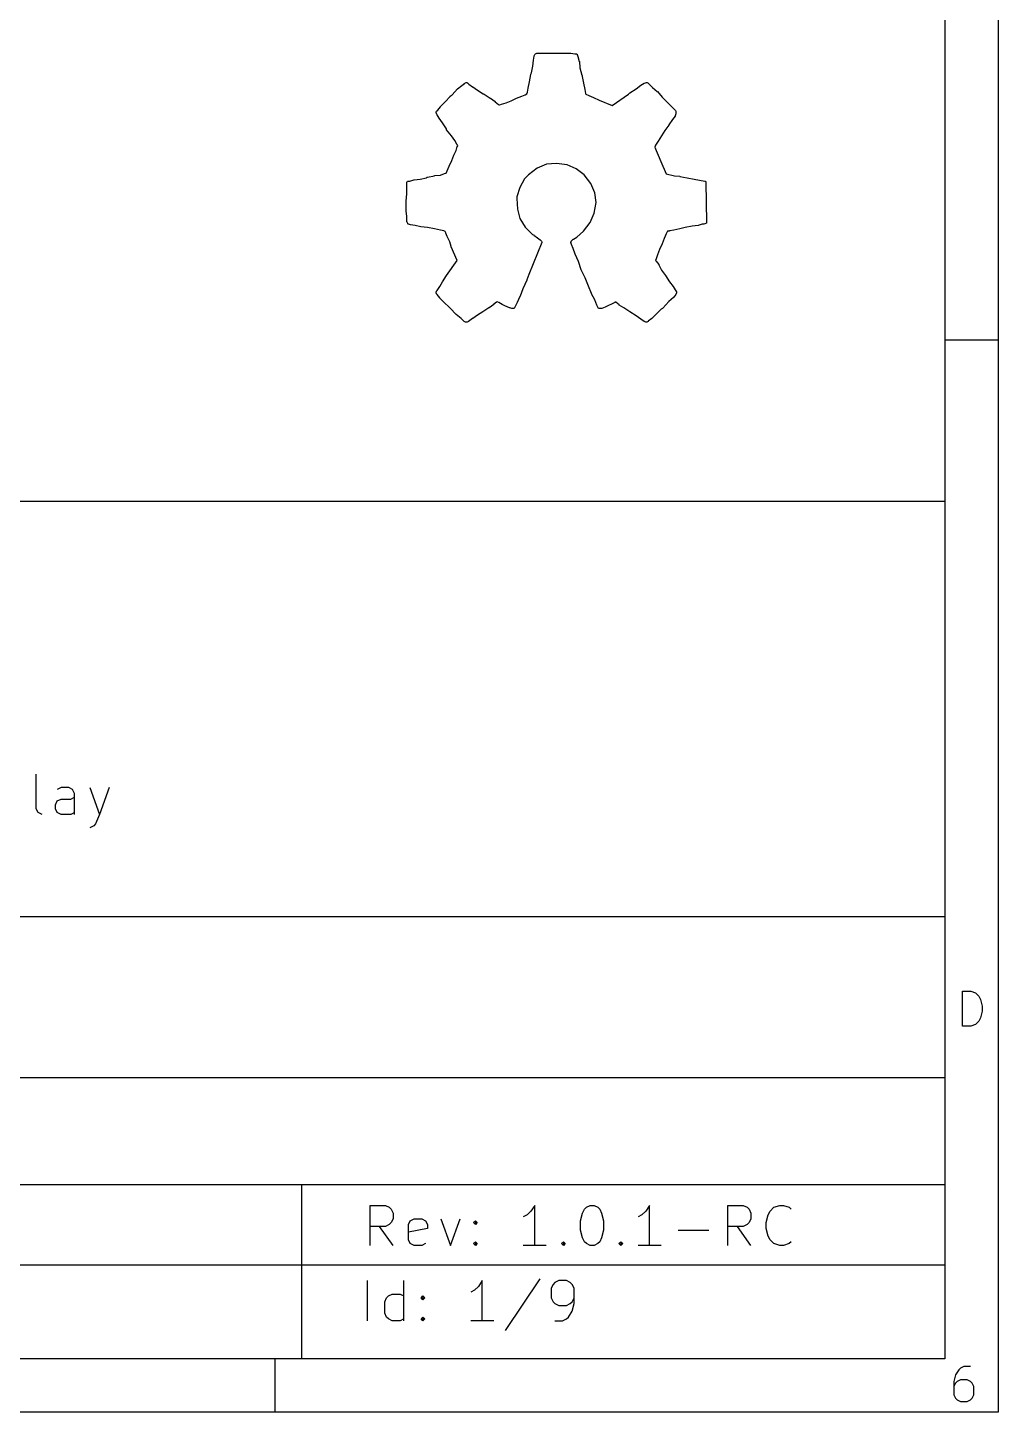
# Model space of a CAD drawing. Extents: x 0.4 to 11.3, y -7.9 to -0.4.
# Drawn here: x 9.873 to 11.299, y -7.874 to -5.84 of the extents above; entities that cross this region are included whole.
import ezdxf

# ---------------------------------------------------------------- set-up
doc = ezdxf.new("R2010")
doc.units = 0
doc.header["$MEASUREMENT"] = 0
doc.layers.add('RED2', color=1, linetype='CONTINUOUS')

msp = doc.modelspace()

# ---------------------------------------------------------------- linework, layer by layer
at = {"layer": 'RED2', "linetype": 'CONTINUOUS'}
for p, q in [((11.2993, -0.3937), (11.2993, -7.8743)), ((11.2206, -0.4724), (11.2206, -7.7956)), ((10.6175, -5.8813), (10.6185, -5.8793)), ((10.6185, -5.8793), (10.6187, -5.879)), ((10.6187, -5.8789), (10.6188, -5.8788)), ((10.6187, -5.879), (10.6187, -5.8789)), ((10.6188, -5.8788), (10.6189, -5.8787)), ((10.6189, -5.8787), (10.619, -5.8787)), ((10.619, -5.8787), (10.6193, -5.8785)), ((10.6193, -5.8785), (10.6213, -5.8775)), ((10.6213, -5.8775), (10.6213, -5.8775)), ((10.6213, -5.8775), (10.6214, -5.8775)), ((10.6214, -5.8775), (10.6216, -5.8774)), ((10.6216, -5.8774), (10.6219, -5.8773)), ((10.6219, -5.8773), (10.6219, -5.8774)), ((10.6219, -5.8774), (10.622, -5.8773)), ((10.622, -5.8773), (10.627, -5.8773)), ((10.627, -5.8773), (10.634, -5.8773)), ((10.634, -5.8773), (10.644, -5.8773)), ((10.644, -5.8773), (10.653, -5.8773)), ((10.653, -5.8773), (10.663, -5.8773)), ((10.663, -5.8773), (10.671, -5.8773)), ((10.671, -5.8773), (10.6711, -5.8774)), ((10.6711, -5.8774), (10.6713, -5.8774)), ((10.6713, -5.8774), (10.6771, -5.8783)), ((10.6771, -5.8783), (10.679, -5.8783)), ((10.679, -5.8783), (10.6791, -5.8784)), ((10.6791, -5.8784), (10.6791, -5.8783)), ((10.6791, -5.8783), (10.6792, -5.8784)), ((10.6792, -5.8784), (10.6796, -5.8785)), ((10.6796, -5.8785), (10.6799, -5.8787)), ((10.6799, -5.8787), (10.6803, -5.8789)), ((10.6803, -5.8789), (10.6805, -5.8793)), ((10.6805, -5.8793), (10.6805, -5.8794)), ((10.6134, -5.9065), (10.6154, -5.8967)), ((10.6154, -5.8967), (10.6163, -5.8878)), ((10.6163, -5.8878), (10.6164, -5.8878)), ((10.6164, -5.8877), (10.6174, -5.8817)), ((10.6164, -5.8878), (10.6164, -5.8877)), ((10.6174, -5.8815), (10.6175, -5.8813)), ((10.6174, -5.8817), (10.6174, -5.8815)), ((10.6805, -5.8794), (10.6805, -5.8794)), ((10.6805, -5.8794), (10.6806, -5.8795)), ((10.6806, -5.8795), (10.6816, -5.8825)), ((10.6816, -5.8825), (10.6816, -5.8825)), ((10.6816, -5.8825), (10.6816, -5.8825)), ((10.6816, -5.8825), (10.6836, -5.8895)), ((10.6836, -5.8895), (10.6836, -5.8897)), ((10.6836, -5.8897), (10.6837, -5.8898)), ((10.6837, -5.8898), (10.6846, -5.8987)), ((10.6846, -5.8987), (10.6876, -5.9096)), ((10.6084, -5.9286), (10.6104, -5.9196)), ((10.6104, -5.9196), (10.6124, -5.9087)), ((10.6124, -5.9087), (10.6125, -5.9085)), ((10.6125, -5.9083), (10.6134, -5.9065)), ((10.6125, -5.9085), (10.6125, -5.9083)), ((10.6876, -5.9096), (10.6876, -5.9098)), ((10.6876, -5.9098), (10.6877, -5.91)), ((10.6877, -5.91), (10.6877, -5.9118)), ((10.6877, -5.9118), (10.6896, -5.9216)), ((10.4941, -5.9406), (10.4969, -5.9387)), ((10.4969, -5.9387), (10.5048, -5.9299)), ((10.5048, -5.9299), (10.5049, -5.9298)), ((10.5049, -5.9297), (10.5109, -5.9247)), ((10.5049, -5.9298), (10.5049, -5.9297)), ((10.5109, -5.9247), (10.511, -5.9247)), ((10.511, -5.9247), (10.515, -5.9217)), ((10.511, -5.9247), (10.511, -5.9247)), ((10.515, -5.9217), (10.5151, -5.9216)), ((10.5151, -5.9216), (10.5153, -5.9215)), ((10.5153, -5.9215), (10.5173, -5.9205)), ((10.5173, -5.9205), (10.5173, -5.9205)), ((10.5173, -5.9205), (10.5174, -5.9205)), ((10.5174, -5.9205), (10.5176, -5.9204)), ((10.5176, -5.9204), (10.5179, -5.9203)), ((10.5179, -5.9203), (10.5179, -5.9204)), ((10.5179, -5.9204), (10.518, -5.9203)), ((10.518, -5.9203), (10.5186, -5.9205)), ((10.5186, -5.9205), (10.519, -5.9207)), ((10.519, -5.9207), (10.5191, -5.9207)), ((10.5191, -5.9207), (10.5191, -5.9208)), ((10.5191, -5.9208), (10.5192, -5.9208)), ((10.5192, -5.9208), (10.5211, -5.9227)), ((10.5211, -5.9227), (10.5269, -5.9266)), ((10.5269, -5.9266), (10.5269, -5.9266)), ((10.5269, -5.9266), (10.527, -5.9266)), ((10.527, -5.9266), (10.5339, -5.9316)), ((10.5339, -5.9316), (10.5339, -5.9316)), ((10.5339, -5.9316), (10.5425, -5.9373)), ((10.5425, -5.9373), (10.543, -5.9373)), ((10.543, -5.9373), (10.5432, -5.9374)), ((10.5432, -5.9374), (10.5433, -5.9374)), ((10.5433, -5.9374), (10.5435, -5.9374)), ((10.5435, -5.9374), (10.5436, -5.9375)), ((10.5436, -5.9375), (10.5437, -5.9375)), ((10.5437, -5.9375), (10.5439, -5.9376)), ((10.5439, -5.9376), (10.5529, -5.9436)), ((10.5994, -5.9404), (10.6042, -5.9385)), ((10.6042, -5.9385), (10.6066, -5.9369)), ((10.6066, -5.9369), (10.6074, -5.9346)), ((10.6074, -5.9346), (10.6084, -5.9287)), ((10.6084, -5.9287), (10.6084, -5.9286)), ((10.6084, -5.9287), (10.6084, -5.9287)), ((10.6896, -5.9216), (10.6916, -5.9306)), ((10.6916, -5.9306), (10.6916, -5.9307)), ((10.6916, -5.9307), (10.6916, -5.9307)), ((10.6916, -5.9307), (10.6926, -5.9365)), ((10.6926, -5.9365), (10.6932, -5.9377)), ((10.6932, -5.9377), (10.6976, -5.9395)), ((10.6976, -5.9395), (10.6976, -5.9395)), ((10.6976, -5.9395), (10.6977, -5.9395)), ((10.6977, -5.9395), (10.7047, -5.9425)), ((10.7318, -5.9541), (10.7559, -5.9377)), ((10.7559, -5.9377), (10.7578, -5.9358)), ((10.7578, -5.9358), (10.758, -5.9357)), ((10.758, -5.9357), (10.7581, -5.9356)), ((10.7581, -5.9356), (10.7671, -5.9296)), ((10.7671, -5.9296), (10.774, -5.9246)), ((10.7671, -5.9296), (10.7671, -5.9296)), ((10.774, -5.9246), (10.7741, -5.9246)), ((10.7741, -5.9246), (10.7791, -5.9216)), ((10.7741, -5.9246), (10.7741, -5.9246)), ((10.7791, -5.9216), (10.7793, -5.9215)), ((10.7793, -5.9215), (10.7795, -5.9214)), ((10.7795, -5.9214), (10.7825, -5.9204)), ((10.7825, -5.9204), (10.7827, -5.9204)), ((10.7827, -5.9204), (10.783, -5.9203)), ((10.783, -5.9203), (10.7831, -5.9203)), ((10.7831, -5.9203), (10.7831, -5.9203)), ((10.7831, -5.9203), (10.7832, -5.9204)), ((10.7832, -5.9204), (10.7836, -5.9205)), ((10.7836, -5.9205), (10.7842, -5.9208)), ((10.7842, -5.9208), (10.7862, -5.9228)), ((10.7862, -5.9228), (10.7911, -5.9278)), ((10.7911, -5.9278), (10.7981, -5.9337)), ((10.7981, -5.9337), (10.7982, -5.9338)), ((10.7982, -5.9338), (10.7983, -5.9339)), ((10.7983, -5.9339), (10.8052, -5.9419)), ((10.4758, -5.9609), (10.4797, -5.956)), ((10.4797, -5.956), (10.4798, -5.9559)), ((10.4798, -5.9558), (10.4868, -5.9489)), ((10.4798, -5.9559), (10.4798, -5.9558)), ((10.4868, -5.9489), (10.4937, -5.9409)), ((10.4937, -5.9409), (10.4939, -5.9408)), ((10.4939, -5.9408), (10.4941, -5.9406)), ((10.5529, -5.9436), (10.5529, -5.9436)), ((10.5529, -5.9436), (10.553, -5.9436)), ((10.553, -5.9436), (10.56, -5.9486)), ((10.56, -5.9486), (10.56, -5.9487)), ((10.56, -5.9487), (10.56, -5.9487)), ((10.56, -5.9487), (10.5649, -5.9526)), ((10.5649, -5.9526), (10.5664, -5.9533)), ((10.5664, -5.9533), (10.5667, -5.9533)), ((10.5667, -5.9533), (10.5695, -5.9524)), ((10.5695, -5.9524), (10.5764, -5.9504)), ((10.5695, -5.9524), (10.5695, -5.9524)), ((10.5695, -5.9524), (10.5695, -5.9524)), ((10.5764, -5.9504), (10.5833, -5.9475)), ((10.5833, -5.9475), (10.5913, -5.9435)), ((10.5913, -5.9435), (10.5914, -5.9434)), ((10.5913, -5.9435), (10.5913, -5.9435)), ((10.5914, -5.9434), (10.5994, -5.9404)), ((10.7047, -5.9425), (10.7047, -5.9425)), ((10.7047, -5.9425), (10.7047, -5.9425)), ((10.7047, -5.9425), (10.7127, -5.9465)), ((10.7127, -5.9465), (10.7318, -5.9541)), ((10.8052, -5.9419), (10.8112, -5.9478)), ((10.8112, -5.9478), (10.8182, -5.9548)), ((10.8182, -5.9548), (10.8222, -5.9588)), ((10.8222, -5.9588), (10.8252, -5.9618)), ((10.4733, -5.9639), (10.4735, -5.9636)), ((10.4734, -5.9645), (10.4733, -5.9639)), ((10.4744, -5.9675), (10.4734, -5.9645)), ((10.4735, -5.9634), (10.4738, -5.9628)), ((10.4735, -5.9636), (10.4735, -5.9634)), ((10.4738, -5.9628), (10.4758, -5.9609)), ((10.4745, -5.9677), (10.4744, -5.9675)), ((10.4746, -5.9679), (10.4745, -5.9677)), ((10.4776, -5.9729), (10.4746, -5.9679)), ((10.4776, -5.973), (10.4776, -5.9729)), ((10.4776, -5.9729), (10.4776, -5.9729)), ((10.4826, -5.9799), (10.4776, -5.973)), ((10.4883, -5.9885), (10.4826, -5.9799)), ((10.4826, -5.9799), (10.4826, -5.9799)), ((10.8204, -5.9749), (10.8154, -5.9829)), ((10.8243, -5.97), (10.8204, -5.9749)), ((10.8244, -5.9698), (10.8243, -5.97)), ((10.8246, -5.9695), (10.8244, -5.9698)), ((10.8256, -5.9665), (10.8246, -5.9695)), ((10.8252, -5.9618), (10.8255, -5.9624)), ((10.8255, -5.9624), (10.8257, -5.963)), ((10.8257, -5.966), (10.8256, -5.9663)), ((10.8256, -5.9663), (10.8256, -5.9665)), ((10.8257, -5.963), (10.8257, -5.965)), ((10.8257, -5.965), (10.8257, -5.966)), ((10.4883, -5.989), (10.4883, -5.9885)), ((10.4884, -5.9894), (10.4883, -5.989)), ((10.4884, -5.9895), (10.4884, -5.9894)), ((10.4884, -5.9894), (10.4884, -5.9894)), ((10.4885, -5.9896), (10.4884, -5.9895)), ((10.4885, -5.9897), (10.4885, -5.9896)), ((10.4887, -5.99), (10.4885, -5.9897)), ((10.4957, -5.999), (10.4887, -5.99)), ((10.5006, -6.0059), (10.4957, -5.999)), ((10.8044, -5.9989), (10.7994, -6.0069)), ((10.8094, -5.9909), (10.8044, -5.9989)), ((10.8153, -5.983), (10.8094, -5.9909)), ((10.8154, -5.9829), (10.8153, -5.983)), ((10.8154, -5.9829), (10.8154, -5.9829)), ((10.4995, -6.0273), (10.5025, -6.0204)), ((10.5036, -6.0109), (10.5006, -6.0059)), ((10.5025, -6.0204), (10.5044, -6.0145)), ((10.5051, -6.0131), (10.5036, -6.0109)), ((10.5036, -6.0109), (10.5036, -6.0109)), ((10.5036, -6.0109), (10.5036, -6.0109)), ((10.5044, -6.0145), (10.5045, -6.0144)), ((10.5045, -6.0143), (10.5051, -6.0131)), ((10.5045, -6.0144), (10.5045, -6.0143)), ((10.7955, -6.0127), (10.7947, -6.0153)), ((10.7947, -6.0153), (10.7947, -6.0157)), ((10.7947, -6.0157), (10.7965, -6.0203)), ((10.7994, -6.0069), (10.7955, -6.0127)), ((10.7965, -6.0203), (10.7995, -6.0273)), ((10.7994, -6.0069), (10.7994, -6.0069)), ((10.7994, -6.0069), (10.7994, -6.0069)), ((10.4925, -6.0433), (10.4965, -6.0353)), ((10.4965, -6.0353), (10.4994, -6.0274)), ((10.4994, -6.0274), (10.4995, -6.0274)), ((10.4995, -6.0274), (10.4995, -6.0273)), ((10.6354, -6.0406), (10.6218, -6.0464)), ((10.6499, -6.0397), (10.6354, -6.0406)), ((10.6656, -6.0416), (10.6499, -6.0397)), ((10.6792, -6.0475), (10.6656, -6.0416)), ((10.7995, -6.0273), (10.7995, -6.0273)), ((10.7995, -6.0273), (10.8035, -6.0363)), ((10.8035, -6.0363), (10.8035, -6.0363)), ((10.8035, -6.0363), (10.8035, -6.0364)), ((10.8035, -6.0364), (10.8112, -6.0546)), ((10.4408, -6.0633), (10.4497, -6.0624)), ((10.4497, -6.0624), (10.4592, -6.0605)), ((10.4592, -6.0605), (10.4598, -6.0598)), ((10.4598, -6.0598), (10.46, -6.0597)), ((10.46, -6.0597), (10.4601, -6.0596)), ((10.4601, -6.0596), (10.4602, -6.0595)), ((10.4602, -6.0595), (10.4604, -6.0595)), ((10.4604, -6.0595), (10.4607, -6.0594)), ((10.4604, -6.0595), (10.4604, -6.0595)), ((10.4607, -6.0594), (10.4707, -6.0574)), ((10.4707, -6.0574), (10.4708, -6.0574)), ((10.4708, -6.0573), (10.4796, -6.0564)), ((10.4708, -6.0574), (10.4708, -6.0573)), ((10.4796, -6.0564), (10.4855, -6.0544)), ((10.4855, -6.0544), (10.4878, -6.0536)), ((10.4878, -6.0536), (10.4895, -6.0503)), ((10.4895, -6.0503), (10.4925, -6.0433)), ((10.4925, -6.0433), (10.4925, -6.0433)), ((10.4925, -6.0433), (10.4925, -6.0433)), ((10.6033, -6.062), (10.5965, -6.0747)), ((10.6091, -6.0563), (10.6033, -6.062)), ((10.6218, -6.0464), (10.6091, -6.0563)), ((10.6908, -6.0562), (10.6792, -6.0475)), ((10.7005, -6.0688), (10.6908, -6.0562)), ((10.8112, -6.0546), (10.8233, -6.0574)), ((10.8233, -6.0574), (10.8312, -6.0583)), ((10.8312, -6.0583), (10.8313, -6.0584)), ((10.8313, -6.0584), (10.8313, -6.0584)), ((10.8313, -6.0584), (10.8423, -6.0604)), ((10.8423, -6.0604), (10.8423, -6.0604)), ((10.8423, -6.0604), (10.8423, -6.0604)), ((10.8423, -6.0604), (10.8523, -6.0624)), ((10.8523, -6.0624), (10.8683, -6.0654)), ((10.4303, -6.067), (10.4305, -6.0664)), ((10.4303, -6.07), (10.4303, -6.067)), ((10.4303, -6.075), (10.4303, -6.07)), ((10.4303, -6.0839), (10.4303, -6.075)), ((10.4305, -6.0664), (10.4314, -6.0655)), ((10.4314, -6.0655), (10.432, -6.0653)), ((10.432, -6.0653), (10.4347, -6.0653)), ((10.4347, -6.0653), (10.4405, -6.0634)), ((10.4405, -6.0634), (10.4406, -6.0634)), ((10.4406, -6.0634), (10.4408, -6.0633)), ((10.5965, -6.0747), (10.5917, -6.0883)), ((10.7064, -6.0825), (10.7005, -6.0688)), ((10.7083, -6.0969), (10.7064, -6.0825)), ((10.8683, -6.0654), (10.8685, -6.0654)), ((10.8685, -6.0654), (10.8686, -6.0654)), ((10.8686, -6.0654), (10.8687, -6.0655)), ((10.8687, -6.0655), (10.8689, -6.0656)), ((10.8689, -6.0656), (10.8692, -6.066)), ((10.8692, -6.066), (10.8695, -6.0663)), ((10.8695, -6.0663), (10.8696, -6.0666)), ((10.8696, -6.0666), (10.8696, -6.0667)), ((10.8696, -6.0667), (10.8696, -6.0667)), ((10.8696, -6.0667), (10.8697, -6.067)), ((10.8697, -6.067), (10.8707, -6.126)), ((10.4293, -6.0949), (10.4303, -6.0839)), ((10.4293, -6.095), (10.4293, -6.0949)), ((10.4293, -6.0949), (10.4293, -6.0949)), ((10.4293, -6.097), (10.4293, -6.095)), ((10.4293, -6.109), (10.4293, -6.097)), ((10.5917, -6.0883), (10.5917, -6.091)), ((10.5917, -6.091), (10.5926, -6.1067)), ((10.7054, -6.1125), (10.7083, -6.0969)), ((10.4294, -6.1091), (10.4293, -6.109)), ((10.4293, -6.1092), (10.4294, -6.1091)), ((10.4303, -6.1171), (10.4293, -6.1092)), ((10.4303, -6.122), (10.4303, -6.1171)), ((10.4303, -6.125), (10.4303, -6.122)), ((10.5926, -6.1067), (10.5965, -6.1203)), ((10.5965, -6.1203), (10.6043, -6.133)), ((10.6995, -6.1262), (10.7054, -6.1125)), ((10.4304, -6.1251), (10.4303, -6.125)), ((10.4304, -6.1254), (10.4303, -6.1251)), ((10.4303, -6.1251), (10.4304, -6.1251)), ((10.4305, -6.1256), (10.4304, -6.1254)), ((10.4305, -6.1257), (10.4305, -6.1256)), ((10.4315, -6.1277), (10.4305, -6.1257)), ((10.4305, -6.1257), (10.4305, -6.1257)), ((10.4319, -6.1283), (10.4315, -6.1277)), ((10.4323, -6.1285), (10.4319, -6.1283)), ((10.4324, -6.1285), (10.4323, -6.1285)), ((10.4324, -6.1286), (10.4324, -6.1285)), ((10.4325, -6.1286), (10.4324, -6.1286)), ((10.4355, -6.1296), (10.4325, -6.1286)), ((10.4356, -6.1296), (10.4355, -6.1296)), ((10.4358, -6.1296), (10.4356, -6.1296)), ((10.4427, -6.1306), (10.4358, -6.1296)), ((10.4506, -6.1326), (10.4427, -6.1306)), ((10.4507, -6.1326), (10.4506, -6.1326)), ((10.4508, -6.1327), (10.4507, -6.1326)), ((10.4607, -6.1336), (10.4508, -6.1327)), ((10.4707, -6.1356), (10.4607, -6.1336)), ((10.4796, -6.1376), (10.4707, -6.1356)), ((10.4797, -6.1376), (10.4796, -6.1376)), ((10.4846, -6.1386), (10.4797, -6.1376)), ((10.4797, -6.1376), (10.4797, -6.1376)), ((10.4867, -6.1393), (10.4846, -6.1386)), ((10.4874, -6.1415), (10.4867, -6.1393)), ((10.4874, -6.1416), (10.4874, -6.1415)), ((10.4875, -6.1416), (10.4874, -6.1416)), ((10.4895, -6.1466), (10.4875, -6.1416)), ((10.6043, -6.133), (10.615, -6.1436)), ((10.615, -6.1436), (10.6167, -6.1445)), ((10.68, -6.1476), (10.6898, -6.1389)), ((10.6898, -6.1389), (10.6995, -6.1262)), ((10.8115, -6.1427), (10.8085, -6.1496)), ((10.8134, -6.139), (10.8115, -6.1427)), ((10.8137, -6.1387), (10.8134, -6.139)), ((10.816, -6.1387), (10.8137, -6.1387)), ((10.8161, -6.1386), (10.816, -6.1387)), ((10.8163, -6.1386), (10.8161, -6.1386)), ((10.8223, -6.1376), (10.8163, -6.1386)), ((10.8224, -6.1376), (10.8223, -6.1376)), ((10.8223, -6.1376), (10.8223, -6.1376)), ((10.8314, -6.1356), (10.8224, -6.1376)), ((10.8393, -6.1336), (10.8314, -6.1356)), ((10.8314, -6.1356), (10.8314, -6.1356)), ((10.8314, -6.1356), (10.8314, -6.1356)), ((10.8493, -6.1316), (10.8393, -6.1336)), ((10.8582, -6.1307), (10.8493, -6.1316)), ((10.8584, -6.1306), (10.8582, -6.1307)), ((10.8585, -6.1306), (10.8584, -6.1306)), ((10.8643, -6.1287), (10.8585, -6.1306)), ((10.866, -6.1287), (10.8643, -6.1287)), ((10.8663, -6.1286), (10.866, -6.1287)), ((10.8665, -6.1286), (10.8663, -6.1286)), ((10.8695, -6.1276), (10.8665, -6.1286)), ((10.8696, -6.1275), (10.8695, -6.1276)), ((10.8697, -6.1275), (10.8696, -6.1275)), ((10.8701, -6.1273), (10.8697, -6.1275)), ((10.8697, -6.1275), (10.8697, -6.1275)), ((10.8703, -6.1269), (10.8701, -6.1273)), ((10.8706, -6.1266), (10.8703, -6.1269)), ((10.8707, -6.126), (10.8706, -6.1261)), ((10.8706, -6.1261), (10.8707, -6.1261)), ((10.8707, -6.1261), (10.8706, -6.1262)), ((10.8706, -6.1262), (10.8706, -6.1266)), ((10.4895, -6.1467), (10.4895, -6.1466)), ((10.4934, -6.1546), (10.4895, -6.1467)), ((10.4895, -6.1467), (10.4895, -6.1467)), ((10.4954, -6.1615), (10.4934, -6.1546)), ((10.4955, -6.1617), (10.4954, -6.1615)), ((10.4954, -6.1615), (10.4954, -6.1615)), ((10.5041, -6.1818), (10.4955, -6.1617)), ((10.6285, -6.1556), (10.6096, -6.2026)), ((10.6167, -6.1445), (10.6169, -6.1446)), ((10.6169, -6.1446), (10.617, -6.1447)), ((10.617, -6.1447), (10.622, -6.1487)), ((10.622, -6.1487), (10.622, -6.1487)), ((10.622, -6.1487), (10.626, -6.1517)), ((10.626, -6.1517), (10.6261, -6.1518)), ((10.6261, -6.1518), (10.6262, -6.1518)), ((10.6262, -6.1518), (10.6282, -6.1538)), ((10.6282, -6.1538), (10.6282, -6.1538)), ((10.6282, -6.1538), (10.6282, -6.1538)), ((10.6282, -6.1538), (10.6282, -6.1538)), ((10.6282, -6.1538), (10.6285, -6.1544)), ((10.6285, -6.1544), (10.6285, -6.1547)), ((10.6285, -6.1547), (10.6287, -6.155)), ((10.6287, -6.155), (10.6285, -6.1556)), ((10.6285, -6.1556), (10.6285, -6.1556)), ((10.6285, -6.1556), (10.6285, -6.1556)), ((10.6285, -6.1556), (10.6285, -6.1556)), ((10.6713, -6.1549), (10.6715, -6.1546)), ((10.6714, -6.1555), (10.6713, -6.1549)), ((10.6724, -6.1585), (10.6714, -6.1555)), ((10.6715, -6.1544), (10.6718, -6.1538)), ((10.6715, -6.1546), (10.6715, -6.1544)), ((10.6718, -6.1538), (10.6748, -6.1508)), ((10.6744, -6.1645), (10.6724, -6.1585)), ((10.6748, -6.1508), (10.675, -6.1507)), ((10.675, -6.1507), (10.6751, -6.1506)), ((10.6751, -6.1506), (10.68, -6.1476)), ((10.8055, -6.1577), (10.8015, -6.1656)), ((10.8056, -6.1576), (10.8055, -6.1577)), ((10.8055, -6.1577), (10.8055, -6.1577)), ((10.8085, -6.1496), (10.8056, -6.1576)), ((10.4886, -6.204), (10.5041, -6.1818)), ((10.6744, -6.1646), (10.6744, -6.1645)), ((10.6744, -6.1645), (10.6744, -6.1645)), ((10.6774, -6.1726), (10.6744, -6.1646)), ((10.6775, -6.1726), (10.6774, -6.1726)), ((10.6775, -6.1727), (10.6775, -6.1726)), ((10.6824, -6.1836), (10.6775, -6.1727)), ((10.6864, -6.1955), (10.6824, -6.1836)), ((10.7966, -6.1795), (10.7958, -6.1819)), ((10.7958, -6.1819), (10.7964, -6.1831)), ((10.7964, -6.1831), (10.8003, -6.188)), ((10.7986, -6.1736), (10.7966, -6.1795)), ((10.8015, -6.1656), (10.7986, -6.1736)), ((10.4826, -6.2131), (10.4886, -6.2041)), ((10.4886, -6.2041), (10.4886, -6.204)), ((10.4886, -6.2041), (10.4886, -6.2041)), ((10.6096, -6.2026), (10.6066, -6.2106)), ((10.6096, -6.2026), (10.6096, -6.2026)), ((10.6865, -6.1956), (10.6864, -6.1955)), ((10.6865, -6.1957), (10.6865, -6.1956)), ((10.6925, -6.2077), (10.6865, -6.1957)), ((10.8003, -6.188), (10.8004, -6.1881)), ((10.8004, -6.1881), (10.8005, -6.1883)), ((10.8005, -6.1883), (10.8044, -6.1961)), ((10.8044, -6.1961), (10.8103, -6.204)), ((10.8103, -6.204), (10.8103, -6.204)), ((10.8103, -6.204), (10.8104, -6.2041)), ((10.8104, -6.2041), (10.8164, -6.2131)), ((10.4746, -6.2261), (10.4786, -6.2201)), ((10.4786, -6.2201), (10.4826, -6.2132)), ((10.4826, -6.2132), (10.4826, -6.2131)), ((10.4826, -6.2131), (10.4826, -6.2131)), ((10.6006, -6.2236), (10.5966, -6.2346)), ((10.6065, -6.2107), (10.6006, -6.2236)), ((10.6066, -6.2106), (10.6065, -6.2106)), ((10.6065, -6.2106), (10.6065, -6.2107)), ((10.6974, -6.2196), (10.6925, -6.2077)), ((10.7014, -6.2306), (10.6974, -6.2196)), ((10.6974, -6.2196), (10.6974, -6.2196)), ((10.8164, -6.2131), (10.8214, -6.22)), ((10.8214, -6.22), (10.8214, -6.2201)), ((10.8214, -6.2201), (10.8214, -6.2201)), ((10.8214, -6.2201), (10.8244, -6.2251)), ((10.8244, -6.2251), (10.8264, -6.2281)), ((10.4733, -6.2289), (10.4735, -6.2284)), ((10.4734, -6.229), (10.4733, -6.2289)), ((10.4733, -6.2291), (10.4734, -6.229)), ((10.4735, -6.2296), (10.4733, -6.2291)), ((10.4735, -6.2283), (10.4745, -6.2263)), ((10.4735, -6.2284), (10.4735, -6.2283)), ((10.4735, -6.2283), (10.4735, -6.2283)), ((10.4735, -6.2284), (10.4735, -6.2284)), ((10.4735, -6.2297), (10.4735, -6.2296)), ((10.4735, -6.2296), (10.4735, -6.2296)), ((10.4745, -6.2317), (10.4735, -6.2297)), ((10.4735, -6.2297), (10.4735, -6.2297)), ((10.4745, -6.2263), (10.4746, -6.2262)), ((10.4746, -6.2319), (10.4745, -6.2317)), ((10.4746, -6.2262), (10.4746, -6.2261)), ((10.4747, -6.232), (10.4746, -6.2319)), ((10.4787, -6.237), (10.4747, -6.232)), ((10.4788, -6.2371), (10.4787, -6.237)), ((10.4788, -6.2372), (10.4788, -6.2371)), ((10.4848, -6.2432), (10.4788, -6.2372)), ((10.4928, -6.2512), (10.4848, -6.2432)), ((10.5619, -6.2434), (10.558, -6.2463)), ((10.5631, -6.2428), (10.5619, -6.2434)), ((10.5653, -6.2435), (10.5631, -6.2428)), ((10.5701, -6.2464), (10.5653, -6.2435)), ((10.5925, -6.2437), (10.5895, -6.2497)), ((10.5965, -6.2347), (10.5925, -6.2437)), ((10.5925, -6.2437), (10.5925, -6.2437)), ((10.5925, -6.2437), (10.5925, -6.2437)), ((10.5966, -6.2346), (10.5965, -6.2346)), ((10.5965, -6.2346), (10.5965, -6.2347)), ((10.7015, -6.2307), (10.7014, -6.2306)), ((10.7015, -6.2308), (10.7015, -6.2307)), ((10.7065, -6.2397), (10.7015, -6.2308)), ((10.7094, -6.2476), (10.7065, -6.2397)), ((10.7317, -6.2455), (10.7257, -6.2485)), ((10.7357, -6.2435), (10.7317, -6.2455)), ((10.7359, -6.2433), (10.7357, -6.2435)), ((10.7362, -6.2432), (10.7359, -6.2433)), ((10.7363, -6.243), (10.7362, -6.2432)), ((10.7371, -6.2434), (10.7363, -6.243)), ((10.742, -6.2473), (10.7371, -6.2434)), ((10.8152, -6.2422), (10.8063, -6.2521)), ((10.8221, -6.2363), (10.8152, -6.2422)), ((10.8222, -6.2361), (10.8221, -6.2363)), ((10.8223, -6.236), (10.8222, -6.2361)), ((10.8253, -6.232), (10.8223, -6.236)), ((10.8254, -6.2319), (10.8253, -6.232)), ((10.8255, -6.2317), (10.8254, -6.2319)), ((10.8265, -6.2297), (10.8255, -6.2317)), ((10.8264, -6.2281), (10.8266, -6.2287)), ((10.8267, -6.2291), (10.8265, -6.2297)), ((10.8266, -6.2287), (10.8266, -6.2289)), ((10.8266, -6.2289), (10.8267, -6.2291)), ((10.4938, -6.2522), (10.4928, -6.2512)), ((10.5028, -6.2612), (10.4938, -6.2522)), ((10.5029, -6.2612), (10.5028, -6.2612)), ((10.5029, -6.2613), (10.5029, -6.2612)), ((10.5099, -6.2672), (10.5029, -6.2613)), ((10.5339, -6.2624), (10.527, -6.2674)), ((10.5419, -6.2574), (10.5339, -6.2624)), ((10.5509, -6.2514), (10.5419, -6.2574)), ((10.5419, -6.2574), (10.5419, -6.2574)), ((10.5419, -6.2574), (10.5419, -6.2574)), ((10.551, -6.2514), (10.5509, -6.2514)), ((10.5509, -6.2514), (10.5509, -6.2514)), ((10.558, -6.2464), (10.551, -6.2514)), ((10.558, -6.2463), (10.558, -6.2463)), ((10.558, -6.2463), (10.558, -6.2464)), ((10.5702, -6.2465), (10.5701, -6.2464)), ((10.5703, -6.2465), (10.5702, -6.2465)), ((10.5743, -6.2485), (10.5703, -6.2465)), ((10.5813, -6.2515), (10.5743, -6.2485)), ((10.5743, -6.2485), (10.5743, -6.2485)), ((10.5743, -6.2485), (10.5743, -6.2485)), ((10.5814, -6.2515), (10.5813, -6.2515)), ((10.5815, -6.2516), (10.5814, -6.2515)), ((10.5845, -6.2526), (10.5815, -6.2516)), ((10.5847, -6.2526), (10.5845, -6.2526)), ((10.585, -6.2527), (10.5847, -6.2526)), ((10.587, -6.2527), (10.585, -6.2527)), ((10.5876, -6.2525), (10.587, -6.2527)), ((10.5878, -6.2523), (10.5876, -6.2525)), ((10.5881, -6.2523), (10.5878, -6.2523)), ((10.5885, -6.2517), (10.5881, -6.2523)), ((10.5895, -6.2497), (10.5885, -6.2517)), ((10.5895, -6.2497), (10.5895, -6.2497)), ((10.7095, -6.2477), (10.7094, -6.2476)), ((10.7115, -6.2517), (10.7095, -6.2477)), ((10.7095, -6.2477), (10.7095, -6.2477)), ((10.7119, -6.2523), (10.7115, -6.2517)), ((10.7122, -6.2523), (10.7119, -6.2523)), ((10.7124, -6.2525), (10.7122, -6.2523)), ((10.713, -6.2527), (10.7124, -6.2525)), ((10.716, -6.2527), (10.713, -6.2527)), ((10.7163, -6.2526), (10.716, -6.2527)), ((10.716, -6.2527), (10.716, -6.2527)), ((10.7166, -6.2525), (10.7163, -6.2526)), ((10.7216, -6.2505), (10.7166, -6.2525)), ((10.7217, -6.2505), (10.7216, -6.2505)), ((10.7257, -6.2485), (10.7217, -6.2505)), ((10.7217, -6.2505), (10.7217, -6.2505)), ((10.7421, -6.2474), (10.742, -6.2473)), ((10.7422, -6.2474), (10.7421, -6.2474)), ((10.7491, -6.2514), (10.7422, -6.2474)), ((10.7581, -6.2574), (10.7491, -6.2514)), ((10.7671, -6.2634), (10.7581, -6.2574)), ((10.774, -6.2684), (10.7671, -6.2634)), ((10.7962, -6.2612), (10.7902, -6.2672)), ((10.804, -6.2534), (10.7962, -6.2612)), ((10.8057, -6.2525), (10.804, -6.2534)), ((10.806, -6.2523), (10.8057, -6.2525)), ((10.8057, -6.2525), (10.8057, -6.2525)), ((10.8057, -6.2525), (10.8057, -6.2525)), ((10.8057, -6.2525), (10.8057, -6.2525)), ((10.8062, -6.2521), (10.806, -6.2523)), ((10.8063, -6.2521), (10.8062, -6.2521)), ((10.8063, -6.2521), (10.8063, -6.2521)), ((10.8063, -6.2521), (10.8063, -6.2521)), ((10.5138, -6.2712), (10.5099, -6.2672)), ((10.5141, -6.2713), (10.5138, -6.2712)), ((10.5143, -6.2715), (10.5141, -6.2713)), ((10.5163, -6.2725), (10.5143, -6.2715)), ((10.5164, -6.2725), (10.5163, -6.2725)), ((10.5163, -6.2725), (10.5163, -6.2725)), ((10.5166, -6.2726), (10.5164, -6.2725)), ((10.5169, -6.2727), (10.5166, -6.2726)), ((10.517, -6.2727), (10.5169, -6.2726)), ((10.5169, -6.2726), (10.5169, -6.2727)), ((10.518, -6.2727), (10.517, -6.2727)), ((10.5181, -6.2726), (10.518, -6.2727)), ((10.5184, -6.2726), (10.5181, -6.2727)), ((10.5181, -6.2727), (10.5181, -6.2726)), ((10.5186, -6.2725), (10.5184, -6.2726)), ((10.5187, -6.2725), (10.5186, -6.2725)), ((10.5207, -6.2715), (10.5187, -6.2725)), ((10.5187, -6.2725), (10.5187, -6.2725)), ((10.5208, -6.2714), (10.5207, -6.2715)), ((10.5209, -6.2714), (10.5208, -6.2714)), ((10.5269, -6.2674), (10.5209, -6.2714)), ((10.527, -6.2674), (10.5269, -6.2674)), ((10.5269, -6.2674), (10.5269, -6.2674)), ((10.7741, -6.2684), (10.774, -6.2684)), ((10.7791, -6.2714), (10.7741, -6.2684)), ((10.7741, -6.2684), (10.7741, -6.2684)), ((10.7792, -6.2715), (10.7791, -6.2714)), ((10.7793, -6.2715), (10.7792, -6.2715)), ((10.7813, -6.2725), (10.7793, -6.2715)), ((10.7819, -6.2727), (10.7813, -6.2725)), ((10.782, -6.2726), (10.7819, -6.2727)), ((10.7821, -6.2727), (10.782, -6.2726)), ((10.7827, -6.2725), (10.7821, -6.2727)), ((10.7847, -6.2715), (10.7827, -6.2725)), ((10.7849, -6.2714), (10.7847, -6.2715)), ((10.785, -6.2713), (10.7849, -6.2714)), ((10.79, -6.2673), (10.785, -6.2713)), ((10.7901, -6.2672), (10.79, -6.2673)), ((10.7902, -6.2672), (10.7901, -6.2672)), ((11.2993, -6.2992), (11.2206, -6.2992)), ((6.9686, -6.5357), (11.2206, -6.5357)), ((11.2206, -6.5357), (11.2206, -7.7956)), ((9.8858, -6.9874), (9.8858, -6.9367)), ((9.9224, -6.9564), (9.9167, -6.9592)), ((9.9336, -6.9564), (9.9224, -6.9564)), ((9.9392, -6.9592), (9.9336, -6.9564)), ((9.9645, -6.9564), (9.9786, -6.9958)), ((9.9927, -6.9564), (9.9786, -6.9958)), ((9.9139, -6.9817), (9.9167, -6.9761)), ((9.9167, -6.9761), (9.9224, -6.9733)), ((9.9224, -6.9733), (9.9364, -6.9733)), ((9.9364, -6.9733), (9.9421, -6.9705)), ((9.9421, -6.9649), (9.9392, -6.9592)), ((9.9421, -6.9958), (9.9421, -6.9649)), ((9.8886, -6.993), (9.8858, -6.9874)), ((9.8942, -6.9958), (9.8886, -6.993)), ((9.9139, -6.9874), (9.9139, -6.9817)), ((9.9167, -6.993), (9.9139, -6.9874)), ((9.9224, -6.9958), (9.9167, -6.993)), ((9.9364, -6.9958), (9.9224, -6.9958)), ((9.9421, -6.993), (9.9364, -6.9958)), ((9.9786, -6.9958), (9.973, -7.0099)), ((9.9702, -7.0127), (9.9645, -7.0155)), ((9.973, -7.0099), (9.9702, -7.0127)), ((6.9686, -7.146), (11.2206, -7.146)), ((11.2465, -7.3068), (11.2465, -7.2557)), ((11.2465, -7.2557), (11.2587, -7.2557)), ((11.2587, -7.2557), (11.266, -7.2581)), ((11.266, -7.2581), (11.2709, -7.263)), ((11.2709, -7.263), (11.2733, -7.2678)), ((11.2733, -7.2678), (11.2758, -7.2776)), ((11.2758, -7.2776), (11.2758, -7.2849)), ((11.2709, -7.2995), (11.266, -7.3044)), ((11.2733, -7.2946), (11.2709, -7.2995)), ((11.2758, -7.2849), (11.2733, -7.2946)), ((11.2587, -7.3068), (11.2465, -7.3068)), ((11.266, -7.3044), (11.2587, -7.3068)), ((6.9686, -7.3822), (11.2206, -7.3822)), ((6.9686, -7.5397), (11.2206, -7.5397)), ((10.2757, -7.5397), (10.2757, -7.7956)), ((10.3762, -7.6294), (10.3762, -7.5703)), ((10.3762, -7.5703), (10.3987, -7.5703)), ((10.3987, -7.5703), (10.4044, -7.5731)), ((10.4044, -7.5731), (10.4072, -7.5759)), ((10.4072, -7.5759), (10.41, -7.5815)), ((10.41, -7.5815), (10.41, -7.59)), ((10.6068, -7.5844), (10.6012, -7.5872)), ((10.6125, -7.5787), (10.6068, -7.5844)), ((10.6181, -7.5703), (10.6125, -7.5787)), ((10.6181, -7.6294), (10.6181, -7.5703)), ((10.6856, -7.5928), (10.6884, -7.5815)), ((10.6884, -7.5815), (10.6912, -7.5759)), ((10.6912, -7.5759), (10.694, -7.5731)), ((10.694, -7.5731), (10.6996, -7.5703)), ((10.6996, -7.5703), (10.7053, -7.5703)), ((10.7053, -7.5703), (10.7109, -7.5731)), ((10.7109, -7.5731), (10.7137, -7.5759)), ((10.7137, -7.5759), (10.7165, -7.5815)), ((10.7165, -7.5815), (10.7193, -7.5928)), ((10.7756, -7.5844), (10.77, -7.5872)), ((10.7812, -7.5787), (10.7756, -7.5844)), ((10.7868, -7.5703), (10.7812, -7.5787)), ((10.7868, -7.6294), (10.7868, -7.5703)), ((10.9021, -7.6294), (10.9021, -7.5703)), ((10.9021, -7.5703), (10.9246, -7.5703)), ((10.9246, -7.5703), (10.9302, -7.5731)), ((10.9302, -7.5731), (10.9331, -7.5759)), ((10.9331, -7.5759), (10.9359, -7.5815)), ((10.9359, -7.5815), (10.9359, -7.59)), ((10.9584, -7.5956), (10.9612, -7.5844)), ((10.9612, -7.5844), (10.964, -7.5787)), ((10.964, -7.5787), (10.9696, -7.5731)), ((10.9696, -7.5731), (10.9781, -7.5703)), ((10.9781, -7.5703), (10.9837, -7.5703)), ((10.9837, -7.5703), (10.9921, -7.5731)), ((10.9921, -7.5731), (10.9949, -7.5759)), ((10.3987, -7.6012), (10.3762, -7.6012)), ((10.41, -7.6294), (10.3903, -7.6012)), ((10.4044, -7.5984), (10.3987, -7.6012)), ((10.4072, -7.5956), (10.4044, -7.5984)), ((10.41, -7.59), (10.4072, -7.5956)), ((10.4325, -7.5984), (10.4353, -7.5928)), ((10.4325, -7.6209), (10.4325, -7.5984)), ((10.4606, -7.604), (10.4325, -7.6097)), ((10.4353, -7.5928), (10.4409, -7.59)), ((10.4409, -7.59), (10.4522, -7.59)), ((10.4522, -7.59), (10.4578, -7.5928)), ((10.4578, -7.5928), (10.4606, -7.5984)), ((10.4606, -7.5984), (10.4606, -7.604)), ((10.4803, -7.59), (10.4944, -7.6294)), ((10.4944, -7.6294), (10.5084, -7.59)), ((10.5281, -7.5956), (10.5309, -7.5928)), ((10.5309, -7.5984), (10.5281, -7.5956)), ((10.5309, -7.5928), (10.5337, -7.5956)), ((10.5309, -7.5928), (10.5309, -7.5984)), ((10.5337, -7.5956), (10.5309, -7.5984)), ((10.6856, -7.6069), (10.6856, -7.5928)), ((10.6884, -7.6181), (10.6856, -7.6069)), ((10.7193, -7.6069), (10.7165, -7.6181)), ((10.7193, -7.5928), (10.7193, -7.6069)), ((10.829, -7.6069), (10.874, -7.6069)), ((10.9246, -7.6012), (10.9021, -7.6012)), ((10.9359, -7.6294), (10.9162, -7.6012)), ((10.9302, -7.5984), (10.9246, -7.6012)), ((10.9331, -7.5956), (10.9302, -7.5984)), ((10.9359, -7.59), (10.9331, -7.5956)), ((10.9584, -7.604), (10.9584, -7.5956)), ((10.9612, -7.6153), (10.9584, -7.604)), ((10.4353, -7.6265), (10.4325, -7.6209)), ((10.4409, -7.6294), (10.4353, -7.6265)), ((10.4578, -7.6265), (10.4522, -7.6294)), ((10.5281, -7.6265), (10.5309, -7.6237)), ((10.5309, -7.6294), (10.5281, -7.6265)), ((10.5309, -7.6237), (10.5337, -7.6265)), ((10.5309, -7.6237), (10.5309, -7.6294)), ((10.5337, -7.6265), (10.5309, -7.6294)), ((10.6575, -7.6265), (10.6603, -7.6237)), ((10.6603, -7.6294), (10.6575, -7.6265)), ((10.6603, -7.6237), (10.6631, -7.6265)), ((10.6603, -7.6237), (10.6603, -7.6294)), ((10.6631, -7.6265), (10.6603, -7.6294)), ((10.6912, -7.6237), (10.6884, -7.6181)), ((10.694, -7.6265), (10.6912, -7.6237)), ((10.6996, -7.6294), (10.694, -7.6265)), ((10.7109, -7.6265), (10.7053, -7.6294)), ((10.7137, -7.6237), (10.7109, -7.6265)), ((10.7165, -7.6181), (10.7137, -7.6237)), ((10.7418, -7.6265), (10.7446, -7.6237)), ((10.7446, -7.6294), (10.7418, -7.6265)), ((10.7446, -7.6237), (10.7475, -7.6265)), ((10.7446, -7.6237), (10.7446, -7.6294)), ((10.7475, -7.6265), (10.7446, -7.6294)), ((10.964, -7.6209), (10.9612, -7.6153)), ((10.9696, -7.6265), (10.964, -7.6209)), ((10.9781, -7.6294), (10.9696, -7.6265)), ((10.9921, -7.6265), (10.9837, -7.6294)), ((10.9949, -7.6237), (10.9921, -7.6265)), ((10.4522, -7.6294), (10.4409, -7.6294)), ((10.635, -7.6294), (10.6012, -7.6294)), ((10.7053, -7.6294), (10.6996, -7.6294)), ((10.8037, -7.6294), (10.77, -7.6294)), ((10.9837, -7.6294), (10.9781, -7.6294)), ((6.9686, -7.6578), (11.2206, -7.6578)), ((10.3724, -7.7399), (10.3724, -7.6808)), ((10.4258, -7.7399), (10.4258, -7.6808)), ((10.5355, -7.6893), (10.5298, -7.6949)), ((10.5411, -7.6808), (10.5355, -7.6893)), ((10.5411, -7.7399), (10.5411, -7.6808)), ((10.6255, -7.678), (10.5748, -7.754)), ((10.6451, -7.6865), (10.6423, -7.6921)), ((10.6479, -7.6836), (10.6451, -7.6865)), ((10.6536, -7.6808), (10.6479, -7.6836)), ((10.6648, -7.6808), (10.6536, -7.6808)), ((10.6704, -7.6836), (10.6648, -7.6808)), ((10.6733, -7.6865), (10.6704, -7.6836)), ((10.6761, -7.6921), (10.6733, -7.6865)), ((10.3977, -7.7118), (10.4005, -7.7061)), ((10.4005, -7.7061), (10.4033, -7.7033)), ((10.4033, -7.7033), (10.4089, -7.7005)), ((10.4089, -7.7005), (10.4202, -7.7005)), ((10.4202, -7.7005), (10.4258, -7.7033)), ((10.4511, -7.7061), (10.4539, -7.7033)), ((10.4539, -7.709), (10.4511, -7.7061)), ((10.4539, -7.7033), (10.4567, -7.7061)), ((10.4539, -7.7033), (10.4539, -7.709)), ((10.4567, -7.7061), (10.4539, -7.709)), ((10.5298, -7.6949), (10.5242, -7.6977)), ((10.6423, -7.6921), (10.6423, -7.7061)), ((10.6423, -7.7061), (10.6451, -7.7118)), ((10.6733, -7.7118), (10.6761, -7.7061)), ((10.6761, -7.7146), (10.6761, -7.6921)), ((10.3977, -7.7286), (10.3977, -7.7118)), ((10.4005, -7.7343), (10.3977, -7.7286)), ((10.6451, -7.7118), (10.6479, -7.7146)), ((10.6479, -7.7146), (10.6536, -7.7174)), ((10.6536, -7.7174), (10.6648, -7.7174)), ((10.6648, -7.7174), (10.6704, -7.7146)), ((10.6676, -7.7343), (10.6733, -7.7258)), ((10.6704, -7.7146), (10.6733, -7.7118)), ((10.6733, -7.7258), (10.6761, -7.7146)), ((10.4033, -7.7371), (10.4005, -7.7343)), ((10.4089, -7.7399), (10.4033, -7.7371)), ((10.4202, -7.7399), (10.4089, -7.7399)), ((10.4258, -7.7371), (10.4202, -7.7399)), ((10.4511, -7.7371), (10.4539, -7.7343)), ((10.4539, -7.7399), (10.4511, -7.7371)), ((10.4539, -7.7343), (10.4567, -7.7371)), ((10.4539, -7.7343), (10.4539, -7.7399)), ((10.4567, -7.7371), (10.4539, -7.7399)), ((10.558, -7.7399), (10.5242, -7.7399)), ((10.6479, -7.7399), (10.6592, -7.7399)), ((10.6592, -7.7399), (10.6648, -7.7371)), ((10.6648, -7.7371), (10.6676, -7.7343)), ((11.2206, -7.7956), (0.4724, -7.7956)), ((11.2206, -7.7956), (6.9686, -7.7956)), ((10.2362, -7.7956), (10.2362, -7.8743)), ((11.2439, -7.8096), (11.2414, -7.812)), ((11.2487, -7.8071), (11.2439, -7.8096)), ((11.2585, -7.8071), (11.2487, -7.8071)), ((11.2365, -7.8193), (11.2341, -7.8291)), ((11.2341, -7.8291), (11.2341, -7.8486)), ((11.2365, -7.8315), (11.2341, -7.8364)), ((11.2414, -7.812), (11.2365, -7.8193)), ((11.239, -7.8291), (11.2365, -7.8315)), ((11.2439, -7.8266), (11.239, -7.8291)), ((11.2536, -7.8266), (11.2439, -7.8266)), ((11.2585, -7.8291), (11.2536, -7.8266)), ((11.2609, -7.8315), (11.2585, -7.8291)), ((11.2633, -7.8364), (11.2609, -7.8315)), ((11.2341, -7.8486), (11.2365, -7.8534)), ((11.2609, -7.8534), (11.2633, -7.8486)), ((11.2633, -7.8486), (11.2633, -7.8364)), ((11.2365, -7.8534), (11.239, -7.8559)), ((11.239, -7.8559), (11.2439, -7.8583)), ((11.2439, -7.8583), (11.2536, -7.8583)), ((11.2536, -7.8583), (11.2585, -7.8559)), ((11.2585, -7.8559), (11.2609, -7.8534)), ((11.2993, -7.8743), (0.3937, -7.8743))]:
    msp.add_line(p, q, dxfattribs=at)

doc.saveas('drawing.dxf')
